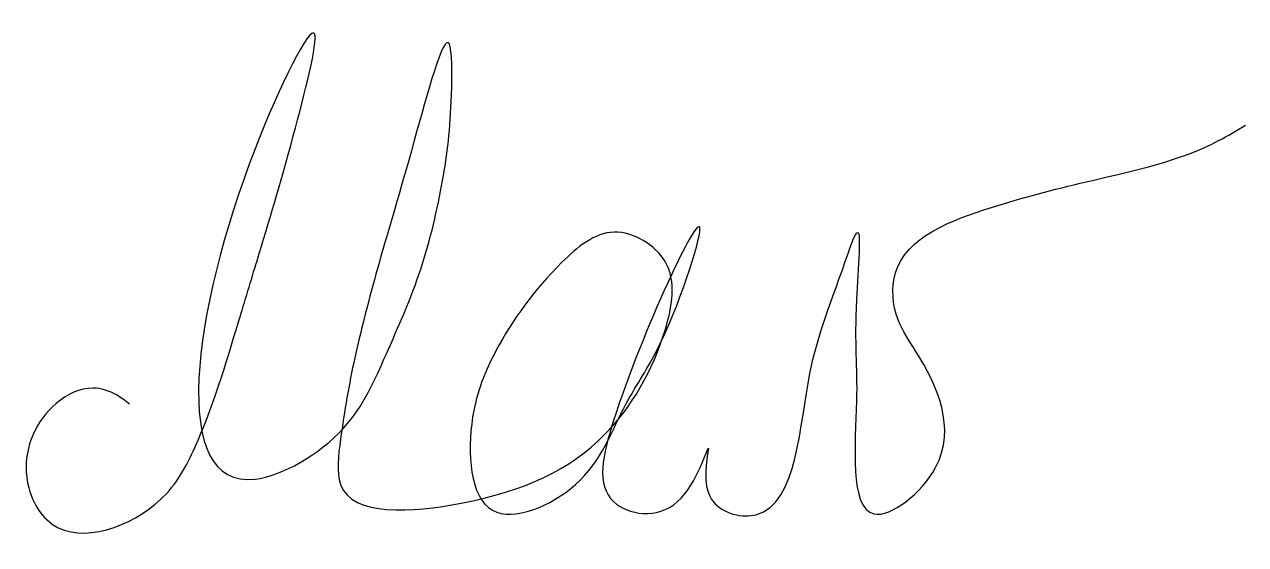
# Model space of a CAD drawing. Header units: inches. Extents: x 17.6 to 28.6, y 10.8 to 15.5.
import ezdxf

# ---------------------------------------------------------------- set-up
doc = ezdxf.new("R2010")
doc.units = ezdxf.units.IN
doc.header["$MEASUREMENT"] = 0
doc.layers.add('Sign', color=5, linetype='Continuous')

# ---------------------------------------------------------------- blocks, each defined once
blk = doc.blocks.new('Мальцева_dwg__U29-790835-')
at = {"layer": 'Sign'}
blk.add_open_spline([(-1.856, -1.318), (-1.907, -1.278), (-2.037, -1.176), (-2.368, -1.069), (-2.928, -1.351), (-3.259, -2.079), (-2.766, -3.159), (-1.483, -2.702), (-0.904, -1.605), (-0.6, -0.587), (-0.2, 0.73), (0.089, 1.677), (0.672, 3.957), (-0.968, 0.693), (-1.47, -3.049), (0.863, -1.722), (1.309, -0.68), (1.761, 0.318), (2.014, 1.446), (2.114, 2.233), (2.114, 3.646), (1.545, 1.518), (1.26, 0.608), (0.906, -0.712), (0.762, -1.561), (0.615, -2.727), (2.587, -2.58), (3.977, -1.939), (4.726, -0.664), (4.923, 0.459), (4.07, 0.966), (3.266, 0.285), (2.689, -0.509), (2.273, -1.499), (2.358, -2.977), (3.846, -2.359), (4.156, -1.404), (4.78, -0.515), (5.593, 2.016), (4.182, -0.995), (3.814, -2.6), (4.985, -2.804), (5.367, -1.463), (5.116, -2.534), (6.309, -2.97), (6.426, -0.865), (6.769, -0.104), (7.178, 1.106), (7.033, -0.461), (7.145, -1.074), (6.946, -3.152), (8.474, -1.959), (8.012, -0.926), (7.543, -0.266), (7.474, 0.659), (8.762, 1.134), (10.077, 1.464), (11.192, 1.701), (11.765, 2.048), (11.874, 2.115)], degree=3, knots=[0, 0, 0, 0, 0.195191, 0.494332, 0.986397, 1.915607, 2.62645, 3.992333, 4.756692, 6.394658, 7.177787, 8.779817, 10.062697, 11.656828, 15.720888, 16.979514, 18.024522, 19.15846, 20.279446, 21.33923, 21.966835, 23.232833, 24.800251, 26.003723, 27.022762, 27.575215, 29.078569, 31.039052, 32.517322, 33.361925, 34.0849, 34.826052, 36.183118, 37.049185, 38.221672, 39.288373, 40.463408, 41.198228, 42.806939, 45.393647, 46.392313, 47.17912, 47.936046, 48.485322, 49.049717, 50.837363, 52.406633, 52.782035, 53.598445, 54.852087, 56.252222, 57.200202, 58.649752, 59.097108, 59.673383, 61.115218, 62.389134, 64.016598, 64.399077, 64.399077, 64.399077, 64.399077], dxfattribs=at)
blk = doc.blocks.new('Мальцева_dwg-790834-')
at = {"layer": 'Sign'}
blk.add_blockref('Мальцева_dwg__U29-790835-', (18368.55, 15663.958), dxfattribs=at)

msp = doc.modelspace()

# ---------------------------------------------------------------- block references
at = {"layer": 'Sign', "xscale": 0.7290000000000001, "yscale": 0.7290000000000001, "zscale": 0.7290000000000001}
msp.add_blockref('Мальцева_dwg-790834-', (-13370.737, -11406.004), dxfattribs=at)

doc.saveas('drawing.dxf')
